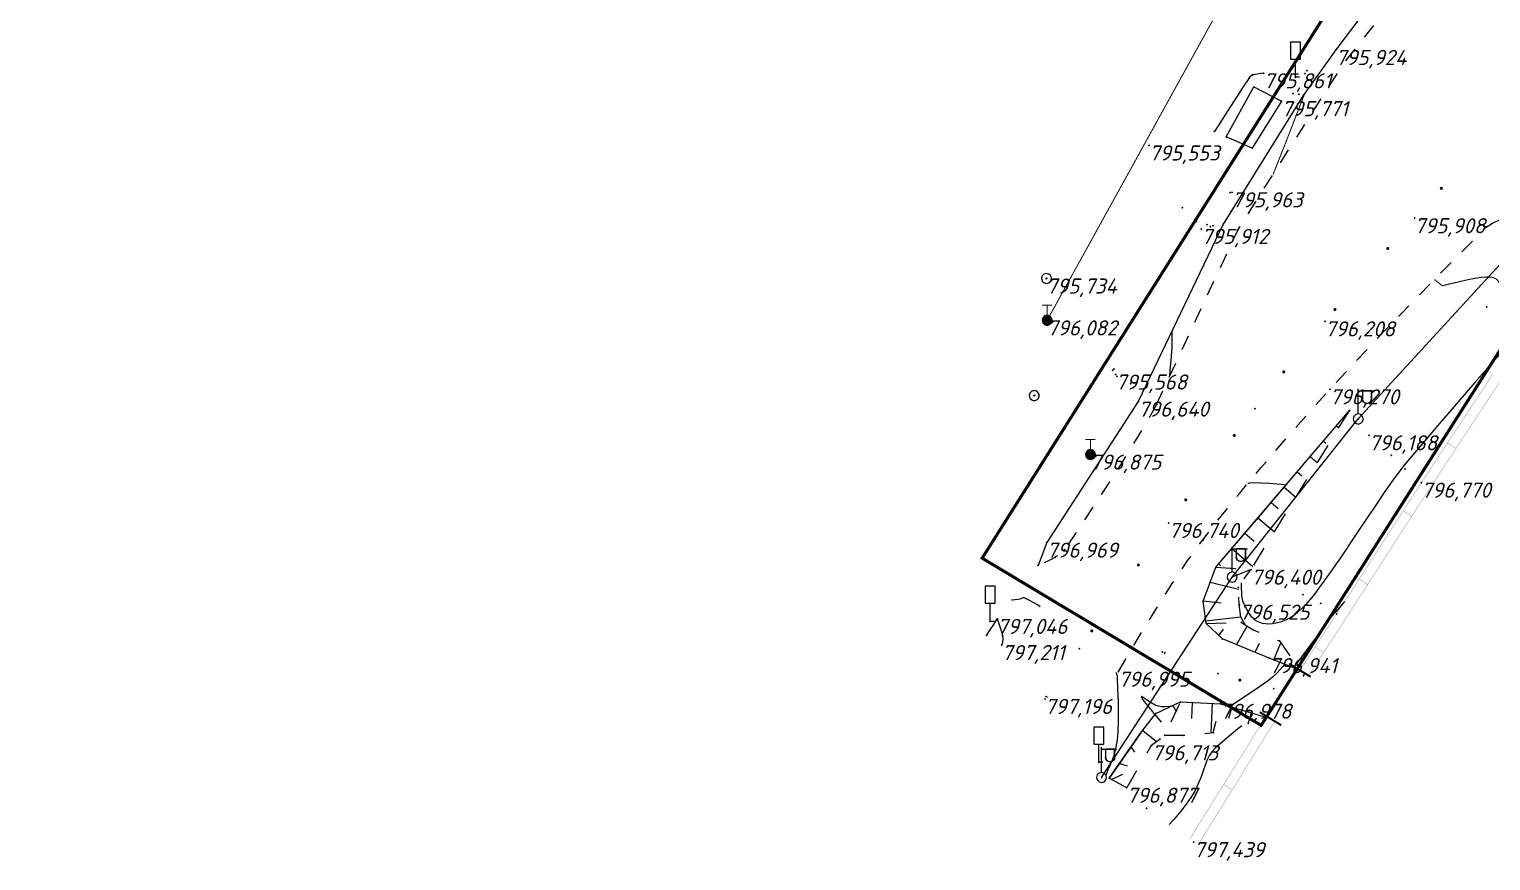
# Model space of a CAD drawing. Header units: metres. Extents: x 629572 to 645168, y 4785785 to 4790166.
# Drawn here: x 633584 to 633729, y 4787903.3 to 4787985.8 of the extents above; entities that cross this region are included whole.
import ezdxf

# ---------------------------------------------------------------- set-up
doc = ezdxf.new("R2010")
doc.units = ezdxf.units.M
for name, pattern in [('Сплошная', [0]), ('Сплошная_0_50', [0]), ('Штриховая 1.5-1.5', [3, 1.5, -1.5]), ('Штриховая 2', [4, 2, -2])]:
    doc.linetypes.add(name, pattern=pattern)
doc.layers.get('0').update_dxf_attribs({"linetype": 'CONTINUOUS'})
for name, color, linetype in [('Ворота', 7, 'CONTINUOUS'), ('Горизонтали', 7, 'CONTINUOUS'), ('Дороги с покрытием (край_ бровка)', 7, 'CONTINUOUS'), ('Дороги с покрытием (осевая линия)', 7, 'CONTINUOUS'), ('Дорожн. знаки (прочие)', 7, 'CONTINUOUS'), ('Здания и строения', 7, 'CONTINUOUS'), ('каб.TNS+', 7, 'CONTINUOUS'), ('Кабельные столбики-сторожки', 7, 'CONTINUOUS'), ('красная линия', 7, 'CONTINUOUS'), ('Нурсултан', 7, 'CONTINUOUS'), ('Ограды каменные и жб (H более 1м)', 7, 'CONTINUOUS'), ('Ограды каменные и жб (H более 1м) - по краю', 7, 'CONTINUOUS'), ('Проезжие части улиц и тротуаров (без бортового камня)', 7, 'CONTINUOUS'), ('Проезжие части улиц и тротуаров (с бортом)', 7, 'CONTINUOUS'), ('Столбы железобетонные', 7, 'CONTINUOUS'), ('тест', 7, 'CONTINUOUS'), ('Фонарь электр._ на мет.столб', 7, 'CONTINUOUS')]:
    doc.layers.add(name, color=color, linetype=linetype)
doc.layers.add('ЛЭП н.напряж.', color=10, linetype='SIL_KAB_NIZVOLT', lineweight=13)
doc.styles.add('ISOCPEUR', font='isocpeui.ttf')
doc.styles.get("Standard").update_dxf_attribs({"font": 'isocpeui.ttf'})
doc.linetypes.add('SIL_KAB_NIZVOLT', pattern='A,1,["<",Standard,S=1.6,R=0,X=-1,Y=-0.8],6,0,1,[">",Standard,S=1.6,R=0,X=-0.8,Y=-0.8],-2,8,-2', length=20)
doc.linetypes.add('TELEFON', pattern='A,8,["o",Standard,S=1,R=0,X=-4.33,Y=-0.34],-2', length=10)

# ---------------------------------------------------------------- blocks, each defined once
blk = doc.blocks.new('15 - 206.3.а знаки дорожн прочие')
at = {"color": 7, "linetype": 'Continuous', "lineweight": 0, "true_color": 0xffffff, "flags": 128}
blk.add_lwpolyline([(0.5, 3.5), (-0.5, 3.5), (-0.5, 1.8), (0, 1.8), (0.5, 1.8), (0.5, 3.5)], close=True, dxfattribs=at)
at = {"color": 7, "linetype": 'Continuous', "lineweight": 0, "flags": 128}
blk.add_lwpolyline([(0.4, 0), (0, 0), (0, 1.8)], dxfattribs=at)
at = {"color": 7, "style": 'ISOCPEUR', "flags": 1}
for tag in ['X', 'Имя объекта CREDO-III', 'Код объекта CREDO-III', 'Отметка', 'Номер', 'Примечание', 'Y']:
    blk.add_attdef(tag, (0, 0), '', height=2.5, dxfattribs=at)
blk = doc.blocks.new('34 - 110.1.1 фонарь на  метал.столб')
at = {"color": 7, "linetype": 'Continuous', "lineweight": 0, "flags": 128}
for points in [[(0, 0.5), (0, 3)], [(0, 2.8), (1.5, 2.8)], [(0.4, 2.8), (0.4, 2)], [(1.3, 2), (1.27, 1.83), (1.17, 1.68), (1.02, 1.58), (0.85, 1.55), (0.68, 1.58), (0.53, 1.68), (0.43, 1.83), (0.4, 2)], [(1.3, 2.8), (1.3, 2)]]:
    blk.add_lwpolyline(points, dxfattribs=at)
at = {"color": 7, "linetype": 'Continuous', "lineweight": 0, "true_color": 0xffffff, "flags": 128}
blk.add_lwpolyline([(1.3, 2.8), (0.4, 2.8), (0.4, 2), (0.46, 1.78), (0.62, 1.61), (0.85, 1.55), (1.07, 1.61), (1.24, 1.78), (1.3, 2), (1.3, 2.8)], close=True, dxfattribs=at)
at = {"color": 7, "linetype": 'Continuous', "lineweight": 0, "flags": 128}
blk.add_lwpolyline([(0, 0.5), (-0.25, 0.43), (-0.43, 0.25), (-0.5, 0), (-0.43, -0.25), (-0.25, -0.43), (0, -0.5), (0.25, -0.43), (0.43, -0.25), (0.5, 0), (0.43, 0.25), (0.25, 0.43), (0, 0.5)], close=True, dxfattribs=at)
at = {"color": 7, "style": 'ISOCPEUR', "flags": 1}
for tag in ['X', 'Имя объекта CREDO-III', 'Код объекта CREDO-III', 'Отметка', 'Y']:
    blk.add_attdef(tag, (0, 0), '', height=2.5, dxfattribs=at)
blk = doc.blocks.new('26 - 108.1.1 опоры  жб d-1.0')
blk.add_hatch(color=7).paths.add_polyline_path([(0, 0.05), (-0.05, 0), (0, -0.05), (0.05, 0)])
at = {"color": 7, "linetype": 'Continuous', "lineweight": 0, "const_width": 0.1, "flags": 128}
blk.add_lwpolyline([(0, 0.5), (0.19, 0.46), (0.35, 0.35), (0.46, 0.19), (0.5, 0), (0.46, -0.19), (0.35, -0.35), (0.19, -0.46), (0, -0.5), (-0.19, -0.46), (-0.35, -0.35), (-0.46, -0.19), (-0.5, 0), (-0.46, 0.19), (-0.35, 0.35), (-0.19, 0.46), (0, 0.5)], close=True, dxfattribs=at)
at = {"color": 7, "linetype": 'Continuous', "lineweight": 0, "true_color": 0xffffff, "flags": 128}
blk.add_lwpolyline([(0, 0.5), (-0.25, 0.43), (-0.43, 0.25), (-0.5, 0), (-0.43, -0.25), (-0.25, -0.43), (0, -0.5), (0.25, -0.43), (0.43, -0.25), (0.5, 0), (0.43, 0.25), (0.25, 0.43), (0, 0.5)], close=True, dxfattribs=at)
at = {"color": 7, "linetype": 'Continuous', "lineweight": 0, "flags": 128}
for points in [[(0, 0.05), (-0.05, 0), (0, -0.05), (0.05, 0), (0, 0.05)], [(0, 0.05), (0.04, 0.03), (0.04, -0.03), (0, -0.05), (-0.04, -0.03), (-0.04, 0.03), (0, 0.05)]]:
    blk.add_lwpolyline(points, close=True, dxfattribs=at)
at = {"color": 7, "style": 'ISOCPEUR', "flags": 1}
for tag in ['X', 'Высота', 'Отметка(высота) верхнего провода', 'Отметка(высота) нижнего провода', 'Имя объекта CREDO-III', 'Код объекта CREDO-III', 'Отметка', 'Номер', 'Y']:
    blk.add_attdef(tag, (0, 0), '', height=2.5, dxfattribs=at)
blk = doc.blocks.new('1010 - 119.2 эл.кабел.столбики-сторожки')
blk.add_hatch(color=7).paths.add_polyline_path([(0, 0.5), (-0.25, 0.43), (-0.43, 0.25), (-0.5, 0), (-0.43, -0.25), (-0.25, -0.43), (0, -0.5), (0.25, -0.43), (0.43, -0.25), (0.5, 0), (0.43, 0.25), (0.25, 0.43), (0, 0.5)])
at = {"color": 7, "linetype": 'Continuous', "lineweight": 0, "const_width": 0.1, "flags": 128}
for points in [[(-0.5, 1.5), (0.5, 1.5)], [(0, 0.5), (0, 1.5)]]:
    blk.add_lwpolyline(points, dxfattribs=at)
at = {"color": 7, "linetype": 'Continuous', "lineweight": 0, "flags": 128}
blk.add_lwpolyline([(0, 0.5), (-0.25, 0.43), (-0.43, 0.25), (-0.5, 0), (-0.43, -0.25), (-0.25, -0.43), (0, -0.5), (0.25, -0.43), (0.43, -0.25), (0.5, 0), (0.43, 0.25), (0.25, 0.43), (0, 0.5)], close=True, dxfattribs=at)
at = {"color": 7, "style": 'ISOCPEUR', "flags": 1}
for tag in ['X', 'Имя объекта CREDO-III', 'Код объекта CREDO-III', 'Отметка', 'Отметка', 'Примечание', 'Тип попереч. профиля', 'Y']:
    blk.add_attdef(tag, (0, 0), '', height=2.5, dxfattribs=at)
blk = doc.blocks.new('736 - 474 Ворота')
at = {"color": 7, "linetype": 'Continuous', "lineweight": 0, "const_width": 0.2, "flags": 128}
blk.add_lwpolyline([(0, 1.25), (0, -1.25)], dxfattribs=at)

msp = doc.modelspace()

# ---------------------------------------------------------------- hatches: boundary and pattern name
at = {"layer": 'Дороги с покрытием (осевая линия)'}
for points in [[(633724.014, 4787970.096), (633724.012, 4787970.091), (633723.978, 4787969.976), (633723.975, 4787969.966), (633723.976, 4787969.958), (633724.001, 4787969.923), (633724.051, 4787969.851), (633724.053, 4787969.847), (633724.055, 4787969.847), (633724.058, 4787969.847), (633724.188, 4787969.838), (633724.189, 4787969.848), (633724.189, 4787969.848), (633724.188, 4787969.838), (633724.193, 4787969.838), (633724.196, 4787969.841), (633724.284, 4787969.937), (633724.276, 4787969.944), (633724.286, 4787969.946), (633724.27, 4787970.05), (633724.266, 4787970.074), (633724.265, 4787970.077), (633724.265, 4787970.079), (633724.261, 4787970.081), (633724.148, 4787970.146), (633724.143, 4787970.137), (633724.139, 4787970.146), (633724.131, 4787970.141), (633724.082, 4787970.113), (633724.082, 4787970.113), (633724.139, 4787970.146), (633724.018, 4787970.097), (633724.022, 4787970.088), (633724.018, 4787970.097)], [(633718.688, 4787964.122), (633718.687, 4787964.117), (633718.655, 4787964.001), (633718.652, 4787963.992), (633718.662, 4787963.989), (633718.662, 4787963.989), (633718.652, 4787963.992), (633718.651, 4787963.987), (633718.654, 4787963.983), (633718.658, 4787963.987), (633718.662, 4787963.989), (633718.662, 4787963.989), (633718.654, 4787963.983), (633718.678, 4787963.949), (633718.73, 4787963.878), (633718.738, 4787963.884), (633718.731, 4787963.879), (633718.73, 4787963.878), (633718.733, 4787963.874), (633718.734, 4787963.874), (633718.737, 4787963.874), (633718.758, 4787963.876), (633718.803, 4787963.881), (633718.737, 4787963.874), (633718.867, 4787963.867), (633718.875, 4787963.871), (633718.961, 4787963.969), (633718.964, 4787963.972), (633718.964, 4787963.977), (633718.954, 4787963.975), (633718.954, 4787963.975), (633718.964, 4787963.977), (633718.945, 4787964.08), (633718.941, 4787964.105), (633718.931, 4787964.103), (633718.936, 4787964.112), (633718.886, 4787964.13), (633718.874, 4787964.134), (633718.874, 4787964.134), (633718.936, 4787964.112), (633718.821, 4787964.174), (633718.817, 4787964.165), (633718.819, 4787964.169), (633718.821, 4787964.174), (633718.817, 4787964.176), (633718.813, 4787964.175), (633718.805, 4787964.17), (633718.766, 4787964.146), (633718.813, 4787964.175), (633718.693, 4787964.124), (633718.697, 4787964.115), (633718.693, 4787964.124)], [(633713.453, 4787958.069), (633713.452, 4787958.064), (633713.422, 4787957.947), (633713.419, 4787957.938), (633713.429, 4787957.936), (633713.429, 4787957.936), (633713.419, 4787957.938), (633713.418, 4787957.933), (633713.421, 4787957.93), (633713.447, 4787957.896), (633713.499, 4787957.826), (633713.502, 4787957.822), (633713.504, 4787957.822), (633713.507, 4787957.822), (633713.528, 4787957.824), (633713.572, 4787957.83), (633713.572, 4787957.83), (633713.507, 4787957.822), (633713.637, 4787957.818), (633713.645, 4787957.821), (633713.729, 4787957.921), (633713.721, 4787957.927), (633713.731, 4787957.929), (633713.711, 4787958.032), (633713.706, 4787958.057), (633713.696, 4787958.055), (633713.706, 4787958.057), (633713.705, 4787958.06), (633713.705, 4787958.061), (633713.701, 4787958.064), (633713.585, 4787958.124), (633713.581, 4787958.115), (633713.581, 4787958.115), (633713.583, 4787958.119), (633713.585, 4787958.124), (633713.581, 4787958.126), (633713.576, 4787958.124), (633713.569, 4787958.119), (633713.521, 4787958.088), (633713.521, 4787958.088), (633713.576, 4787958.124), (633713.458, 4787958.071), (633713.462, 4787958.062), (633713.462, 4787958.062), (633713.458, 4787958.071)], [(633708.37, 4787951.885), (633708.369, 4787951.881), (633708.343, 4787951.763), (633708.34, 4787951.754), (633708.339, 4787951.749), (633708.342, 4787951.745), (633708.369, 4787951.712), (633708.423, 4787951.644), (633708.426, 4787951.64), (633708.428, 4787951.64), (633708.431, 4787951.64), (633708.452, 4787951.643), (633708.496, 4787951.65), (633708.431, 4787951.64), (633708.561, 4787951.64), (633708.569, 4787951.644), (633708.561, 4787951.65), (633708.561, 4787951.65), (633708.569, 4787951.644), (633708.65, 4787951.745), (633708.653, 4787951.749), (633708.652, 4787951.754), (633708.629, 4787951.856), (633708.623, 4787951.881), (633708.623, 4787951.884), (633708.622, 4787951.885), (633708.618, 4787951.888), (633708.617, 4787951.886), (633708.614, 4787951.878), (633708.618, 4787951.888), (633708.567, 4787951.903), (633708.555, 4787951.907), (633708.618, 4787951.888), (633708.501, 4787951.944), (633708.496, 4787951.946), (633708.492, 4787951.944), (633708.375, 4787951.887)], [(633703.452, 4787945.572), (633703.451, 4787945.567), (633703.461, 4787945.565), (633703.451, 4787945.567), (633703.426, 4787945.449), (633703.424, 4787945.44), (633703.423, 4787945.435), (633703.427, 4787945.432), (633703.431, 4787945.435), (633703.434, 4787945.438), (633703.427, 4787945.432), (633703.454, 4787945.399), (633703.51, 4787945.331), (633703.513, 4787945.328), (633703.515, 4787945.328), (633703.518, 4787945.328), (633703.517, 4787945.338), (633703.512, 4787945.333), (633703.517, 4787945.338), (633703.518, 4787945.328), (633703.539, 4787945.331), (633703.579, 4787945.339), (633703.518, 4787945.328), (633703.648, 4787945.33), (633703.656, 4787945.334), (633703.735, 4787945.438), (633703.738, 4787945.442), (633703.736, 4787945.446), (633703.727, 4787945.444), (633703.736, 4787945.446), (633703.711, 4787945.548), (633703.705, 4787945.573), (633703.695, 4787945.57), (633703.705, 4787945.573), (633703.704, 4787945.576), (633703.704, 4787945.577), (633703.699, 4787945.579), (633703.648, 4787945.594), (633703.636, 4787945.597), (633703.699, 4787945.579), (633703.581, 4787945.633), (633703.577, 4787945.635), (633703.572, 4787945.633), (633703.577, 4787945.624), (633703.578, 4787945.626), (633703.577, 4787945.624), (633703.572, 4787945.633), (633703.456, 4787945.574), (633703.461, 4787945.565), (633703.461, 4787945.565), (633703.456, 4787945.574)], [(633698.634, 4787939.183), (633698.633, 4787939.179), (633698.61, 4787939.06), (633698.608, 4787939.051), (633698.618, 4787939.049), (633698.608, 4787939.051), (633698.61, 4787939.042), (633698.638, 4787939.01), (633698.695, 4787938.943), (633698.702, 4787938.95), (633698.702, 4787938.95), (633698.696, 4787938.945), (633698.695, 4787938.943), (633698.698, 4787938.94), (633698.7, 4787938.94), (633698.703, 4787938.94), (633698.724, 4787938.944), (633698.767, 4787938.952), (633698.767, 4787938.952), (633698.703, 4787938.94), (633698.833, 4787938.944), (633698.838, 4787938.944), (633698.84, 4787938.948), (633698.918, 4787939.052), (633698.921, 4787939.056), (633698.92, 4787939.061), (633698.91, 4787939.058), (633698.91, 4787939.058), (633698.92, 4787939.061), (633698.893, 4787939.163), (633698.887, 4787939.187), (633698.877, 4787939.184), (633698.879, 4787939.188), (633698.877, 4787939.184), (633698.887, 4787939.187), (633698.886, 4787939.19), (633698.886, 4787939.191), (633698.881, 4787939.193), (633698.83, 4787939.207), (633698.818, 4787939.211), (633698.881, 4787939.193), (633698.762, 4787939.246), (633698.758, 4787939.248), (633698.753, 4787939.246), (633698.746, 4787939.24), (633698.7, 4787939.207), (633698.7, 4787939.207), (633698.753, 4787939.246), (633698.638, 4787939.185)], [(633693.931, 4787932.708), (633693.93, 4787932.703), (633693.94, 4787932.702), (633693.94, 4787932.702), (633693.93, 4787932.703), (633693.909, 4787932.585), (633693.907, 4787932.575), (633693.91, 4787932.567), (633693.938, 4787932.535), (633693.996, 4787932.469), (633693.999, 4787932.466), (633694.001, 4787932.466), (633694.004, 4787932.466), (633694.134, 4787932.473), (633694.142, 4787932.477), (633694.218, 4787932.583), (633694.209, 4787932.589), (633694.218, 4787932.583), (633694.219, 4787932.591), (633694.19, 4787932.693), (633694.183, 4787932.717), (633694.183, 4787932.72), (633694.182, 4787932.721), (633694.178, 4787932.723), (633694.058, 4787932.773), (633694.049, 4787932.773), (633693.935, 4787932.71)], [(633689.309, 4787926.177), (633689.308, 4787926.172), (633689.318, 4787926.171), (633689.318, 4787926.171), (633689.308, 4787926.172), (633689.288, 4787926.053), (633689.286, 4787926.044), (633689.286, 4787926.039), (633689.289, 4787926.035), (633689.317, 4787926.004), (633689.376, 4787925.939), (633689.38, 4787925.942), (633689.377, 4787925.94), (633689.376, 4787925.939), (633689.379, 4787925.935), (633689.381, 4787925.935), (633689.384, 4787925.935), (633689.405, 4787925.94), (633689.448, 4787925.949), (633689.448, 4787925.949), (633689.384, 4787925.935), (633689.514, 4787925.943), (633689.513, 4787925.953), (633689.514, 4787925.943), (633689.519, 4787925.944), (633689.521, 4787925.947), (633689.596, 4787926.054), (633689.588, 4787926.06), (633689.596, 4787926.054), (633689.598, 4787926.062), (633689.568, 4787926.163), (633689.561, 4787926.187), (633689.56, 4787926.19), (633689.56, 4787926.192), (633689.556, 4787926.194), (633689.504, 4787926.206), (633689.491, 4787926.209), (633689.491, 4787926.209), (633689.556, 4787926.194), (633689.435, 4787926.243), (633689.426, 4787926.243), (633689.313, 4787926.179)], [(633696.683, 4787924.06), (633696.679, 4787924.052), (633696.675, 4787924.042), (633696.675, 4787924.042), (633696.569, 4787923.789), (633696.569, 4787923.789), (633696.565, 4787923.78), (633696.625, 4787923.755), (633696.63, 4787923.753), (633696.634, 4787923.755), (633696.726, 4787923.805), (633696.748, 4787923.818), (633696.751, 4787923.819), (633696.752, 4787923.82), (633696.753, 4787923.825), (633696.754, 4787923.878), (633696.755, 4787923.89), (633696.753, 4787923.825), (633696.776, 4787923.953), (633696.766, 4787923.955), (633696.77, 4787923.954), (633696.776, 4787923.953), (633696.776, 4787923.958), (633696.773, 4787923.961), (633696.687, 4787924.059), (633696.684, 4787924.062)], [(633704.182, 4787921.345), (633704.178, 4787921.348), (633704.173, 4787921.347), (633704.175, 4787921.338), (633704.173, 4787921.347), (633704.055, 4787921.325), (633704.046, 4787921.323), (633704.041, 4787921.322), (633704.039, 4787921.318), (633704.019, 4787921.28), (633703.978, 4787921.203), (633703.987, 4787921.198), (633703.979, 4787921.202), (633703.978, 4787921.203), (633703.975, 4787921.199), (633703.976, 4787921.197), (633703.977, 4787921.194), (633703.987, 4787921.198), (633703.977, 4787921.194), (633703.989, 4787921.176), (633704.013, 4787921.139), (633703.977, 4787921.194), (633704.029, 4787921.075), (633704.031, 4787921.07), (633704.036, 4787921.069), (633704.039, 4787921.079), (633704.036, 4787921.069), (633704.162, 4787921.036), (633704.166, 4787921.034), (633704.17, 4787921.037), (633704.255, 4787921.1), (633704.275, 4787921.114), (633704.269, 4787921.123), (633704.275, 4787921.114), (633704.278, 4787921.116), (633704.279, 4787921.117), (633704.279, 4787921.122), (633704.284, 4787921.252), (633704.274, 4787921.253), (633704.278, 4787921.252), (633704.284, 4787921.252), (633704.28, 4787921.26), (633704.182, 4787921.345), (633704.175, 4787921.338)], [(633684.768, 4787919.587), (633684.775, 4787919.582), (633684.775, 4787919.582), (633684.775, 4787919.582), (633684.775, 4787919.582), (633684.775, 4787919.582), (633684.775, 4787919.582), (633684.776, 4787919.582), (633684.781, 4787919.578), (633685.004, 4787919.428), (633685.004, 4787919.428), (633685.012, 4787919.422), (633685.02, 4787919.417), (633685.057, 4787919.471), (633685.048, 4787919.476), (633685.048, 4787919.476), (633685.057, 4787919.471), (633685.058, 4787919.479), (633685.026, 4787919.579), (633685.019, 4787919.603), (633685.018, 4787919.606), (633685.017, 4787919.608), (633685.013, 4787919.61), (633684.891, 4787919.657), (633684.887, 4787919.658), (633684.883, 4787919.656), (633684.77, 4787919.59), (633684.766, 4787919.588)]]:
    msp.add_hatch(color=7, dxfattribs=at).paths.add_polyline_path(points)
at = {"layer": 'Ограды каменные и жб (H более 1м)'}
for points in [[(633702.597, 4787910.855), (633702.987, 4787911.483), (633704.17, 4787913.386), (633704.256, 4787913.525), (633705.525, 4787915.566), (633705.677, 4787915.811), (633706.794, 4787917.608), (633706.709, 4787917.66), (633705.592, 4787915.864), (633705.44, 4787915.619), (633704.171, 4787913.577), (633704.085, 4787913.438), (633702.902, 4787911.536), (633702.486, 4787910.866), (633702.528, 4787910.839), (633702.486, 4787910.866), (633702.459, 4787910.823), (633702.502, 4787910.797), (633703.351, 4787910.269), (633703.394, 4787910.243), (633703.42, 4787910.285), (633703.837, 4787910.955), (633705.019, 4787912.858), (633705.105, 4787912.997), (633706.374, 4787915.038), (633706.527, 4787915.283), (633707.643, 4787917.08), (633707.558, 4787917.132), (633706.442, 4787915.336), (633706.289, 4787915.091), (633705.02, 4787913.049), (633704.934, 4787912.91), (633703.752, 4787911.008), (633703.362, 4787910.38)], [(633699.835, 4787906.601), (633699.096, 4787905.411), (633699.135, 4787905.387), (633699.181, 4787905.359), (633699.92, 4787906.548), (633700.45, 4787907.4), (633701.428, 4787908.974), (633701.719, 4787909.442), (633702.544, 4787910.77), (633702.459, 4787910.823), (633701.634, 4787909.494), (633701.343, 4787909.027), (633700.365, 4787907.453)], [(633700.685, 4787906.073), (633699.945, 4787904.883), (633699.984, 4787904.859), (633700.03, 4787904.831), (633700.77, 4787906.021), (633701.299, 4787906.872), (633702.277, 4787908.446), (633702.568, 4787908.914), (633703.394, 4787910.243), (633703.309, 4787910.295), (633702.483, 4787908.966), (633702.192, 4787908.499), (633701.214, 4787906.925)]]:
    msp.add_hatch(color=7, dxfattribs=at).paths.add_polyline_path(points)
at = {"layer": 'Ограды каменные и жб (H более 1м) - по краю'}
for points in [[(633727.947, 4787949.679), (633726.378, 4787947.293), (633724.713, 4787944.762), (633724.755, 4787944.734), (633724.728, 4787944.693), (633725.563, 4787944.143), (633725.605, 4787944.116), (633725.633, 4787944.157), (633727.297, 4787946.688), (633728.866, 4787949.075), (633730.028, 4787950.842), (633729.944, 4787950.897), (633728.782, 4787949.129), (633727.213, 4787946.743), (633725.576, 4787944.254), (633724.824, 4787944.749), (633726.461, 4787947.238), (633728.03, 4787949.624), (633729.192, 4787951.391), (633729.109, 4787951.446)], [(633722.041, 4787940.511), (633722.205, 4787940.765), (633722.202, 4787940.767), (633722.205, 4787940.765), (633722.205, 4787940.765), (633723.608, 4787942.898), (633724.77, 4787944.665), (633724.686, 4787944.72), (633723.524, 4787942.953), (633722.121, 4787940.819), (633722.121, 4787940.819), (633722.121, 4787940.819), (633721.957, 4787940.565), (633720.313, 4787938.021), (633720.286, 4787937.979), (633720.328, 4787937.951), (633720.355, 4787937.993), (633720.328, 4787937.951), (633721.168, 4787937.409), (633721.195, 4787937.451), (633721.237, 4787937.424), (633722.881, 4787939.968), (633723.043, 4787940.219), (633724.443, 4787942.348), (633725.605, 4787944.116), (633725.522, 4787944.171), (633724.359, 4787942.403), (633722.959, 4787940.273), (633722.797, 4787940.022), (633721.18, 4787937.52), (633720.424, 4787938.008)], [(633724.728, 4787944.693), (633724.755, 4787944.734), (633724.713, 4787944.762), (633724.686, 4787944.72)], [(633719.138, 4787936.202), (633717.588, 4787933.803), (633715.945, 4787931.259), (633715.917, 4787931.217), (633715.959, 4787931.19), (633715.987, 4787931.232), (633715.959, 4787931.19), (633716.799, 4787930.647), (633716.827, 4787930.689), (633716.869, 4787930.662), (633718.512, 4787933.206), (633720.062, 4787935.605), (633721.21, 4787937.382), (633721.126, 4787937.436), (633719.978, 4787935.659), (633718.428, 4787933.26), (633716.812, 4787930.758), (633716.056, 4787931.247), (633717.672, 4787933.749), (633719.222, 4787936.148), (633720.37, 4787937.924), (633720.286, 4787937.979)], [(633721.168, 4787937.409), (633721.21, 4787937.382), (633721.237, 4787937.424), (633721.195, 4787937.451)], [(633713.217, 4787927.044), (633711.562, 4787924.507), (633711.534, 4787924.465), (633711.576, 4787924.438), (633712.414, 4787923.891), (633712.456, 4787923.864), (633712.483, 4787923.906), (633714.138, 4787926.443), (633714.611, 4787927.168), (633714.613, 4787927.17), (633714.614, 4787927.172), (633715.694, 4787928.843), (633716.841, 4787930.62), (633716.757, 4787930.674), (633715.61, 4787928.898), (633714.53, 4787927.226), (633714.529, 4787927.225), (633714.528, 4787927.223), (633714.054, 4787926.497), (633712.427, 4787924.002), (633711.673, 4787924.494), (633713.301, 4787926.989), (633713.774, 4787927.715), (633713.774, 4787927.715), (633713.774, 4787927.715), (633714.854, 4787929.386), (633716.001, 4787931.163), (633715.917, 4787931.217), (633714.77, 4787929.44), (633713.69, 4787927.769)], [(633716.799, 4787930.647), (633716.841, 4787930.62), (633716.869, 4787930.662), (633716.827, 4787930.689)], [(633710.379, 4787922.694), (633710.053, 4787922.194), (633710.071, 4787922.183), (633710.137, 4787922.14), (633710.463, 4787922.639), (633711.618, 4787924.41), (633711.534, 4787924.465)], [(633711.216, 4787922.147), (633710.891, 4787921.648), (633710.908, 4787921.637), (633710.974, 4787921.593), (633711.3, 4787922.093), (633712.456, 4787923.864), (633712.372, 4787923.919)]]:
    msp.add_hatch(color=7, dxfattribs=at).paths.add_polyline_path(points)

# ---------------------------------------------------------------- linework, layer by layer
at = {"layer": 'Горизонтали', "color": 34, "linetype": 'Сплошная', "lineweight": 0, "const_width": 0.1, "elevation": 796, "flags": 128}
for points in [[(633707.439, 4787971.38), (633707.482, 4787971.489), (633707.881, 4787972.494), (633707.931, 4787972.62), (633709.063, 4787975.49), (633710.073, 4787978.117), (633710.243, 4787978.561), (633710.536, 4787979.303), (633710.617, 4787979.466), (633710.625, 4787979.48), (633710.63, 4787979.49), (633710.635, 4787979.5), (633710.635, 4787979.501)], [(633735.195, 4787965.305), (633735.199, 4787965.12), (633735.199, 4787964.858), (633735.178, 4787964.637), (633735.136, 4787964.44), (633735.072, 4787964.271), (633734.986, 4787964.124), (633734.868, 4787963.976), (633734.479, 4787963.613), (633734.341, 4787963.493), (633733.985, 4787963.167), (633733.315, 4787962.566), (633732.471, 4787961.886), (633731.766, 4787961.326), (633731.549, 4787961.15), (633730.696, 4787960.485), (633730.43, 4787960.319), (633730.238, 4787960.241), (633730.131, 4787960.237), (633730.046, 4787960.28), (633729.977, 4787960.37), (633729.901, 4787960.535), (633729.817, 4787960.721), (633729.734, 4787960.85), (633729.628, 4787960.957), (633729.498, 4787961.043), (633729.341, 4787961.11), (633729.155, 4787961.157), (633728.94, 4787961.185), (633728.695, 4787961.195), (633728.11, 4787961.158), (633727.538, 4787961.073), (633726.829, 4787960.937), (633724.97, 4787960.501), (633724.457, 4787960.373), (633724.3, 4787960.334), (633724.268, 4787960.326), (633724.242, 4787960.319), (633724.241, 4787960.319)], [(633724.241, 4787960.319), (633724.109, 4787960.422), (633723.582, 4787960.837), (633723.451, 4787960.94)]]:
    msp.add_lwpolyline(points, dxfattribs=at)
at = {"layer": 'Горизонтали', "color": 34, "linetype": 'Сплошная', "lineweight": 0, "true_color": 0xa55200, "flags": 128}
for points, elevation in [([(633743.542, 4787955.56), (633743.381, 4787955.616), (633742.978, 4787955.782), (633742.831, 4787955.866), (633742.717, 4787955.954), (633742.6, 4787956.089), (633742.491, 4787956.283), (633742.392, 4787956.45), (633742.334, 4787956.498), (633742.264, 4787956.527), (633742.071, 4787956.535), (633742.07, 4787956.534), (633741.829, 4787956.527), (633741.821, 4787956.527), (633741.219, 4787956.513), (633739.896, 4787956.445), (633739.586, 4787956.428), (633737.467, 4787956.318), (633735.863, 4787956.269), (633734.577, 4787956.272), (633733.628, 4787956.33), (633733.043, 4787956.426), (633732.799, 4787956.492), (633732.586, 4787956.57), (633732.408, 4787956.659), (633732.257, 4787956.761), (633732.132, 4787956.875), (633732.014, 4787957.022), (633731.885, 4787957.161), (633731.803, 4787957.192), (633731.702, 4787957.194), (633731.59, 4787957.166), (633731.474, 4787957.112), (633731.364, 4787957.035), (633731.272, 4787956.943), (633731.205, 4787956.843), (633731.167, 4787956.742), (633731.16, 4787956.612), (633731.198, 4787956.466), (633731.277, 4787956.304), (633731.418, 4787956.089), (633731.543, 4787955.897), (633731.588, 4787955.78), (633731.576, 4787955.657), (633731.503, 4787955.492), (633731.362, 4787955.269), (633730.795, 4787954.542), (633729.72, 4787953.278), (633727.47, 4787950.707), (633723.941, 4787946.67), (633721.684, 4787944.023), (633720.452, 4787942.51), (633719.431, 4787941.177), (633718.526, 4787939.904), (633717.364, 4787938.167), (633717.116, 4787937.791), (633715.563, 4787935.463), (633714.183, 4787933.433), (633713.007, 4787931.745), (633712.045, 4787930.416), (633711.531, 4787929.738), (633711.076, 4787929.17), (633710.667, 4787928.694), (633710.289, 4787928.295), (633709.935, 4787927.963), (633709.59, 4787927.684), (633709.242, 4787927.449), (633708.873, 4787927.246), (633708.504, 4787927.081), (633708.126, 4787926.947), (633707.748, 4787926.847), (633707.377, 4787926.783), (633707.023, 4787926.756), (633706.689, 4787926.767), (633706.382, 4787926.816), (633706.104, 4787926.901), (633705.899, 4787926.997), (633705.702, 4787927.121), (633705.514, 4787927.274), (633705.334, 4787927.454), (633705.163, 4787927.66), (633705, 4787927.895), (633704.682, 4787928.469), (633704.533, 4787928.791), (633704.439, 4787929.042), (633704.381, 4787929.268), (633704.346, 4787929.526), (633704.322, 4787929.906), (633704.311, 4787930.293), (633704.307, 4787930.603), (633704.305, 4787930.774), (633704.304, 4787930.828), (633704.304, 4787930.836), (633704.304, 4787930.845)], 796.5), ([(633697.181, 4787951.374), (633697.229, 4787951.915), (633697.346, 4787953.301), (633697.409, 4787954.276), (633697.428, 4787954.996), (633697.407, 4787955.61), (633697.402, 4787955.697), (633697.398, 4787955.749), (633697.395, 4787955.795), (633697.395, 4787955.801), (633697.395, 4787955.808)], 796.5), ([(633708.718, 4787940.549), (633708.249, 4787940.592), (633707.047, 4787940.694), (633706.209, 4787940.746), (633705.598, 4787940.754), (633705.089, 4787940.722), (633705.003, 4787940.714), (633704.975, 4787940.711), (633704.941, 4787940.707), (633704.933, 4787940.706), (633704.927, 4787940.706)], 796.5), ([(633684.323, 4787928.48), (633684.038, 4787928.653), (633683.325, 4787929.072), (633682.867, 4787929.296), (633682.722, 4787929.342), (633682.605, 4787929.355), (633682.515, 4787929.338), (633682.434, 4787929.285), (633682.41, 4787929.267), (633682.302, 4787929.218), (633682.106, 4787929.189), (633682.097, 4787929.188), (633681.58, 4787929.13), (633681.461, 4787929.117)], 797), ([(633714.533, 4787928.982), (633714.37, 4787928.795), (633713.662, 4787927.985), (633713.617, 4787927.935), (633713.245, 4787927.498), (633712.679, 4787926.763), (633711.901, 4787925.723), (633711.019, 4787924.534), (633710.28, 4787923.534), (633709.981, 4787923.13), (633709.868, 4787922.977), (633709.742, 4787922.807), (633709.716, 4787922.772), (633709.694, 4787922.742)], 797), ([(633704.225, 4787927.429), (633704.29, 4787927.31), (633704.552, 4787926.831), (633704.617, 4787926.712)], 796.5), ([(633691.988, 4787921.587), (633691.969, 4787921.649), (633691.89, 4787921.895), (633691.87, 4787921.957)], 797), ([(633708.6, 4787922.763), (633708.391, 4787922.529), (633707.83, 4787921.923), (633707.371, 4787921.477), (633706.966, 4787921.143), (633706.467, 4787920.79), (633706.365, 4787920.72), (633706.099, 4787920.533), (633705.466, 4787920.092), (633703.615, 4787918.86), (633703.169, 4787918.566)], 797), ([(633690.896, 4787911.483), (633690.884, 4787911.566), (633690.879, 4787911.702), (633690.909, 4787911.867), (633690.974, 4787912.074), (633691.076, 4787912.321), (633691.171, 4787912.525), (633691.47, 4787913.202), (633691.689, 4787913.842), (633691.858, 4787914.532), (633691.976, 4787915.272), (633692.048, 4787916.083), (633692.088, 4787917.053), (633692.095, 4787917.929), (633692.082, 4787918.909), (633692.034, 4787920.409), (633692.03, 4787920.511), (633692.002, 4787921.238), (633691.991, 4787921.514), (633691.99, 4787921.543), (633691.988, 4787921.587)], 797), ([(633697.352, 4787918.615), (633697.101, 4787918.572), (633696.734, 4787918.527), (633696.396, 4787918.537), (633696.059, 4787918.602), (633695.729, 4787918.723), (633695.316, 4787918.948), (633694.765, 4787919.318), (633694.445, 4787919.532), (633694.375, 4787919.564), (633694.347, 4787919.556), (633694.384, 4787919.456), (633694.519, 4787919.249), (633694.932, 4787918.703), (633695.35, 4787918.18), (633695.442, 4787918.066), (633695.591, 4787917.881), (633695.68, 4787917.77), (633695.693, 4787917.754)], 797), ([(633704.318, 4787916.672), (633703.928, 4787916.352), (633702.172, 4787914.882), (633701.692, 4787914.442), (633701.363, 4787914.074), (633701.094, 4787913.678), (633700.865, 4787913.221), (633700.52, 4787912.279), (633700.28, 4787911.596), (633700.079, 4787911.076), (633699.87, 4787910.601), (633699.651, 4787910.168), (633699.281, 4787909.551), (633698.821, 4787908.89), (633698.277, 4787908.192), (633697.606, 4787907.404), (633697.128, 4787906.858)], 797)]:
    msp.add_lwpolyline(points, dxfattribs=dict(at, elevation=elevation))
at = {"layer": 'Дороги с покрытием (край_ бровка)', "color": 251, "linetype": 'Сплошная', "lineweight": 0, "true_color": 0x636466, "flags": 128}
for points in [[(633738.721, 4788019.882), (633730.43, 4788006.832), (633726.72, 4788001.051), (633713.649, 4787983.723), (633710.422, 4787979.202), (633702.48, 4787966.437), (633694.057, 4787948.832), (633684.966, 4787934.84), (633684.115, 4787932.578)], [(633728.578, 4787966.144), (633728.578, 4787966.144), (633729.214, 4787966.516), (633729.838, 4787966.827), (633730.152, 4787966.945), (633730.438, 4787967.018), (633730.726, 4787967.052), (633731.049, 4787967.051), (633731.347, 4787967.023), (633731.68, 4787966.971), (633732.278, 4787966.842), (633732.842, 4787966.685), (633733.393, 4787966.475), (633733.912, 4787966.206), (633734.675, 4787965.686), (633735.753, 4787964.897), (633736.821, 4787964.095), (633737.849, 4787963.307), (633738.959, 4787962.437), (633740.061, 4787961.555), (633741.189, 4787960.63), (633742.408, 4787959.612), (633743.673, 4787958.547), (633743.673, 4787958.547)], [(633710.095, 4787922.167), (633707.054, 4787923.38), (633702.401, 4787925.281), (633700.793, 4787926.823), (633700.48, 4787929.019), (633701.755, 4787932.39), (633715.021, 4787947.934)], [(633679.005, 4787925.631), (633679.283, 4787926.069), (633679.353, 4787926.179), (633679.7, 4787926.726), (633680.048, 4787927.274)], [(633680.048, 4787927.274), (633680.048, 4787927.274), (633680.283, 4787926.599), (633680.475, 4787926.011), (633680.584, 4787925.597), (633680.603, 4787925.295), (633680.569, 4787924.986), (633680.51, 4787924.675)], [(633694.287, 4787915.921), (633695.798, 4787917.892), (633698.245, 4787919.031), (633702.202, 4787918.854), (633707.176, 4787917.37)], [(633694.287, 4787915.921), (633693.248, 4787914.432), (633692.555, 4787913.439), (633692.209, 4787912.942), (633691.17, 4787911.453)]]:
    msp.add_lwpolyline(points, dxfattribs=at)
at = {"layer": 'Здания и строения', "color": 8, "linetype": 'Сплошная', "lineweight": 0, "flags": 128}
msp.add_lwpolyline([(633705.359, 4787973.978), (633702.781, 4787975.095), (633705.538, 4787980.05), (633708.264, 4787978.64), (633705.359, 4787973.978)], close=True, dxfattribs=at)
at = {"layer": 'каб.TNS+', "color": 6, "linetype": 'TELEFON', "lineweight": 13, "const_width": 0.1, "flags": 128}
msp.add_lwpolyline([(633685.008, 4787956.891), (633761.973, 4788096.26), (633755.989, 4788276.514), (633719.882, 4788311.16), (633705.81, 4788334.102), (633655.927, 4788348.623), (633615.63, 4788354.135), (633511.244, 4788372.095), (633419.041, 4788390.683), (633418.872, 4788392.76), (633425.383, 4788434.192), (633384.162, 4788439.233), (633384.001, 4788450.562), (633319.769, 4788459.838)], dxfattribs=at)
at = {"layer": 'красная линия', "color": 1, "linetype": 'Сплошная_0_50', "lineweight": 0, "true_color": 0xff0000, "const_width": 0.3, "elevation": 794.579, "flags": 128}
msp.add_lwpolyline([(635320.137, 4788059.506), (634985.355, 4788102.587), (634940.044, 4788116.908), (634898.849, 4788132.114), (634827.353, 4788142.613), (634829.041, 4788150.889), (634803.75, 4788153.197), (634741.75, 4788165.398), (634643.038, 4788172.889), (634637.145, 4788183.115), (634482.541, 4788213.707), (634442.553, 4788220.511), (634430.34, 4788211.192), (634409.151, 4788208.211), (634377.252, 4788213.601), (634364.752, 4788234.811), (634327.948, 4788241.586), (634037.251, 4788125.906), (633755.75, 4787960.189), (633740.048, 4787969.79), (633706.25, 4787916.702), (633678.555, 4787933.292), (633731.66, 4788017.386), (633754.949, 4788053.689), (633734.646, 4788065.299), (633749.642, 4788090.416), (633730.852, 4788097.487), (633705.25, 4788109.889), (633734.851, 4788214.392), (633702.738, 4788216.909), (633716.652, 4788255.713), (633682.838, 4788267.798), (633706.754, 4788323.81), (633460.25, 4788373.303), (633402.451, 4788382.295), (633380.345, 4788382.293), (633352.451, 4788386.192), (633331.041, 4788408.309), (633256.053, 4788419.898), (633167.836, 4788431.414), (633120.156, 4788439.093), (633026.641, 4788457.114), (632680.743, 4788510.71), (632641.247, 4788516.793)], dxfattribs=at)
at = {"layer": 'ЛЭП н.напряж.', "lineweight": 13}
msp.add_lwpolyline([(633690.408, 4787911.536), (633703.379, 4787931.424), (633715.894, 4787947.103), (633731.111, 4787963.693), (633755.856, 4787989.925), (633781.195, 4788012.8), (633804.674, 4788034.266)], dxfattribs=at)
at = {"layer": 'Нурсултан', "color": 251, "linetype": 'Сплошная', "lineweight": 0, "flags": 128}
for points in [[(633710.095, 4787922.167), (633707.054, 4787923.38), (633702.401, 4787925.281), (633700.793, 4787926.823), (633700.48, 4787929.019), (633701.755, 4787932.39), (633706.177, 4787937.571), (633710.599, 4787942.753), (633715.021, 4787947.934)], [(633705.24, 4787932.156), (633703.379, 4787931.424)], [(633692.906, 4787910.517), (633691.17, 4787911.453), (633694.287, 4787915.921), (633695.798, 4787917.892), (633698.245, 4787919.031), (633702.202, 4787918.854), (633707.176, 4787917.37)]]:
    msp.add_lwpolyline(points, dxfattribs=at)
at = {"layer": 'Нурсултан', "color": 251, "linetype": 'Штриховая 2', "lineweight": 0, "flags": 128}
for points in [[(633701.755, 4787932.39), (633705.24, 4787932.156), (633715.021, 4787947.934)], [(633700.793, 4787926.823), (633704.282, 4787926.922), (633704.083, 4787928.685), (633703.982, 4787930.394), (633705.24, 4787932.156)], [(633704.282, 4787926.922), (633705.447, 4787926.192), (633708.067, 4787925.079), (633710.095, 4787922.167)], [(633692.906, 4787910.517), (633695.375, 4787914.732), (633696.681, 4787915.727), (633698.245, 4787919.031)], [(633696.681, 4787915.727), (633698.508, 4787915.726), (633701.49, 4787915.982), (633702.202, 4787918.854)]]:
    msp.add_lwpolyline(points, dxfattribs=at)
at = {"layer": 'Нурсултан', "color": 251, "linetype": 'Continuous', "lineweight": 0, "flags": 128}
for points in [[(633713.723, 4787946.413), (633713.955, 4787946.214)], [(633712.424, 4787944.891), (633712.657, 4787944.693)], [(633711.126, 4787943.37), (633711.823, 4787942.775)], [(633709.828, 4787941.849), (633710.292, 4787941.452)], [(633708.529, 4787940.328), (633709.691, 4787939.336)], [(633707.231, 4787938.806), (633707.928, 4787938.211)], [(633705.933, 4787937.285), (633707.559, 4787935.897)], [(633704.634, 4787935.764), (633705.564, 4787934.971)], [(633703.336, 4787934.242), (633705.427, 4787932.458)], [(633702.038, 4787932.721), (633702.26, 4787932.531)], [(633701.201, 4787930.927), (633703.993, 4787930.212)], [(633700.494, 4787929.056), (633702.29, 4787928.853)], [(633700.757, 4787927.078), (633704.221, 4787927.467)], [(633702.051, 4787925.617), (633702.5, 4787926.251)], [(633703.803, 4787924.708), (633704.861, 4787926.559)], [(633705.654, 4787923.952), (633706.079, 4787924.848)], [(633707.507, 4787923.199), (633708.192, 4787924.899)], [(633709.365, 4787922.458), (633709.461, 4787922.699)], [(633699.395, 4787918.98), (633699.324, 4787917.385)], [(633701.393, 4787918.89), (633701.263, 4787915.962)], [(633695.707, 4787917.774), (633696.325, 4787917.027)], [(633697.476, 4787918.673), (633697.802, 4787918.094)], [(633703.343, 4787918.514), (633703.008, 4787917.392)], [(633705.259, 4787917.942), (633704.925, 4787916.82)], [(633694.49, 4787916.186), (633695.863, 4787915.104)], [(633693.334, 4787914.555), (633693.683, 4787914.035)], [(633691.362, 4787911.35), (633692.506, 4787911.853)], [(633692.19, 4787912.915), (633692.961, 4787912.696)]]:
    msp.add_lwpolyline(points, dxfattribs=at)
at = {"layer": 'Нурсултан', "color": 7}
for p in [(633713.649, 4787983.723, 9.247), (633714.727, 4787982.748, 9.073), (633706.493, 4787981.407, 9.184), (633710.607, 4787981.38, 9.163), (633710.786, 4787981.656, 8.59), (633705.033, 4787980.899, 9.064), (633705.394, 4787981.237, 9.111), (633705.538, 4787980.05, 9.135), (633709.648, 4787981.004, 9.344), (633708.264, 4787978.64, 9.094), (633709.414, 4787979.377, 9.141), (633710.016, 4787979.322, 9.409), (633710.422, 4787979.202, 9.328), (633711.697, 4787978.096, 9.174), (633701.617, 4787975.636, 9.202), (633695.131, 4787974.246, 8.876), (633702.781, 4787975.095, 9.179), (633705.359, 4787973.978, 9.201), (633703.151, 4787969.567, 8.691), (633703.362, 4787969.6, 9.286), (633698.426, 4787968.056, 9.036), (633721.473, 4787967.028, 9.231), (633699.819, 4787966.701, 9.595), (633700.322, 4787965.965, 9.235), (633700.872, 4787966.395, 8.756), (633701.193, 4787966.171, 8.744), (633701.454, 4787966.292, 9.144), (633702.48, 4787966.437, 9.611), (633703.925, 4787965.836, 9.447), (633728.578, 4787966.144, 9.191), (633684.94, 4787961.043, 9.057), (633728.637, 4787958.208, 9.412), (633685.008, 4787956.891, 9.405), (633712.587, 4787956.796, 9.531), (633691.511, 4787951.933, 9.4), (633691.655, 4787952.05, 8.974), (633691.814, 4787951.518, 8.891), (633691.954, 4787951.35, 9.51), (633683.731, 4787949.419, 9.536), (633693.289, 4787950.592, 10.002), (633713.071, 4787950.049, 9.593), (633694.057, 4787948.832, 9.963), (633695.863, 4787948.548, 9.896), (633705.627, 4787948.136, 9.746), (633715.021, 4787947.934, 9.606), (633715.894, 4787947.103, 9.622), (633716.945, 4787945.489, 9.511), (633689.307, 4787943.574, 10.198), (633719.176, 4787943.499, 9.434), (633720.542, 4787942.15, 9.963), (633722.163, 4787940.792, 10.093), (633697.066, 4787936.788, 10.063), (633684.966, 4787934.84, 10.292), (633700.449, 4787935.107, 9.956), (633686.735, 4787934.125, 10.193), (633684.115, 4787932.578, 10.236), (633685.782, 4787933.374, 10.221), (633701.755, 4787932.39, 10.063), (633705.24, 4787932.156, 9.723), (633703.379, 4787931.424, 10.008), (633703.982, 4787930.394, 9.857), (633710.399, 4787929.671, 9.443), (633700.48, 4787929.019, 10.122), (633704.083, 4787928.685, 9.848), (633712.142, 4787928.806, 10.128), (633713.732, 4787927.742, 10.346), (633679.348, 4787927.014, 10.478), (633680.048, 4787927.274, 10.369), (633700.793, 4787926.823, 10.188), (633704.282, 4787926.922, 9.813), (633705.447, 4787926.192, 9.848), (633679.005, 4787925.631, 10.514), (633680.51, 4787924.675, 10.534), (633680.584, 4787925.597, 10.417), (633702.401, 4787925.281, 10.166), (633708.067, 4787925.079, 10.087), (633688.2, 4787924.321, 10.385), (633696.437, 4787923.991, 10.232), (633707.054, 4787923.38, 10.264), (633692.086, 4787922.037, 10.318), (633701.967, 4787921.834, 10.222), (633710.095, 4787922.167, 10.38), (633707.487, 4787920.36, 10.352), (633684.788, 4787919.332, 10.519), (633698.245, 4787919.031, 10.319), (633695.798, 4787917.892, 10.33), (633702.202, 4787918.854, 10.301), (633701.49, 4787915.982, 10.231), (633707.176, 4787917.37, 10.416), (633694.287, 4787915.921, 10.223), (633695.375, 4787914.732, 10.036), (633696.681, 4787915.727, 9.994), (633698.508, 4787915.726, 10.085), (633690.135, 4787913.04, 10.428), (633690.408, 4787911.536, 10.416), (633691.17, 4787911.453, 10.271), (633692.906, 4787910.517, 10.2), (633694.886, 4787908.457, 9.919), (633699.563, 4787905.121, 10.762)]:
    msp.add_point(p, dxfattribs=at)
at = {"layer": 'Проезжие части улиц и тротуаров (без бортового камня)', "linetype": 'Штриховая 1.5-1.5', "lineweight": 0, "flags": 128}
for points in [[(633695.863, 4787948.548), (633703.925, 4787965.836), (633711.697, 4787978.096), (633714.727, 4787982.748), (633728.537, 4788000.038)], [(633692.086, 4787922.037), (633694.737, 4787926.494), (633696.171, 4787928.82), (633697.491, 4787930.876), (633698.987, 4787933.085), (633699.72, 4787934.117), (633700.449, 4787935.107), (633702.11, 4787937.256), (633704.124, 4787939.744), (633706.229, 4787942.257), (633708.541, 4787944.947), (633710.794, 4787947.511), (633713.071, 4787950.049), (633715.274, 4787952.442), (633717.799, 4787955.116), (633720.234, 4787957.645), (633723.057, 4787960.541), (633728.578, 4787966.144)], [(633695.863, 4787948.548), (633695.192, 4787947.349), (633694.38, 4787945.966), (633693.429, 4787944.402), (633692.343, 4787942.665), (633690.578, 4787939.914), (633688.599, 4787936.904), (633686.869, 4787934.324), (633686.735, 4787934.125), (633686.616, 4787933.973), (633686.466, 4787933.827), (633686.133, 4787933.585), (633685.851, 4787933.415), (633685.782, 4787933.374), (633685.343, 4787933.143), (633684.764, 4787932.87), (633684.115, 4787932.578)]]:
    msp.add_lwpolyline(points, dxfattribs=at)
at = {"layer": 'Проезжие части улиц и тротуаров (с бортом)', "color": 7, "linetype": 'Сплошная', "lineweight": 0, "flags": 128}
msp.add_lwpolyline([(633706.493, 4787981.407), (633706.03, 4787981.348), (633705.64, 4787981.291), (633705.394, 4787981.237), (633705.254, 4787981.157), (633705.134, 4787981.036), (633705.033, 4787980.899), (633704.476, 4787980.044), (633703.221, 4787978.109), (633701.617, 4787975.636)], dxfattribs=at)
at = {"layer": 'тест', "color": 7}
for p in [(633713.649, 4787983.723, 795.924), (633714.727, 4787982.748, 795.75), (633706.493, 4787981.407, 795.861), (633710.607, 4787981.38, 795.84), (633710.786, 4787981.656, 795.267), (633705.033, 4787980.899, 795.741), (633705.394, 4787981.237, 795.788), (633705.538, 4787980.05, 795.812), (633709.648, 4787981.004, 796.021), (633708.264, 4787978.64, 795.771), (633709.414, 4787979.377, 795.818), (633710.016, 4787979.322, 796.086), (633710.422, 4787979.202, 796.005), (633711.697, 4787978.096, 795.851), (633701.617, 4787975.636, 795.879), (633695.131, 4787974.246, 795.553), (633702.781, 4787975.095, 795.856), (633705.359, 4787973.978, 795.878), (633703.151, 4787969.567, 795.368), (633703.362, 4787969.6, 795.963), (633698.426, 4787968.056, 795.713), (633699.819, 4787966.701, 796.272), (633700.322, 4787965.965, 795.912), (633700.872, 4787966.395, 795.433), (633701.193, 4787966.171, 795.421), (633701.454, 4787966.292, 795.821), (633702.48, 4787966.437, 796.288), (633703.925, 4787965.836, 796.124), (633684.94, 4787961.043, 795.734), (633685.008, 4787956.891, 796.082), (633691.511, 4787951.933, 796.077), (633691.655, 4787952.05, 795.651), (633691.814, 4787951.518, 795.568), (633691.954, 4787951.35, 796.187), (633683.731, 4787949.419, 796.213), (633693.289, 4787950.592, 796.679), (633694.057, 4787948.832, 796.64), (633695.863, 4787948.548, 796.573), (633689.307, 4787943.574, 796.875), (633684.966, 4787934.84, 796.969), (633686.735, 4787934.125, 796.87), (633684.115, 4787932.578, 796.913), (633685.782, 4787933.374, 796.898), (633679.348, 4787927.014, 797.155), (633680.048, 4787927.274, 797.046), (633679.005, 4787925.631, 797.191), (633680.51, 4787924.675, 797.211), (633680.584, 4787925.597, 797.094)]:
    msp.add_point(p, dxfattribs=at)

# ---------------------------------------------------------------- block references
at = {"layer": 'Ворота', "color": 7, "linetype": 'Continuous', "rotation": 58.67926499999999}
for p in [(633710.095, 4787922.167), (633707.176, 4787917.37)]:
    msp.add_blockref('736 - 474 Ворота', p, dxfattribs=at)
at = {"layer": 'Дорожн. знаки (прочие)', "color": 7, "linetype": 'Continuous'}
for p in [(633709.648, 4787981.004), (633679.348, 4787927.014), (633690.135, 4787913.04)]:
    msp.add_blockref('15 - 206.3.а знаки дорожн прочие', p, dxfattribs=at)
at = {"layer": 'Кабельные столбики-сторожки', "color": 7, "linetype": 'Continuous'}
for p in [(633685.008, 4787956.891), (633689.307, 4787943.574)]:
    msp.add_blockref('1010 - 119.2 эл.кабел.столбики-сторожки', p, dxfattribs=at)
at = {"layer": 'Столбы железобетонные', "color": 7, "linetype": 'Continuous'}
for p in [(633684.94, 4787961.043), (633683.731, 4787949.419)]:
    msp.add_blockref('26 - 108.1.1 опоры  жб d-1.0', p, dxfattribs=at)
at = {"layer": 'Фонарь электр._ на мет.столб', "color": 7, "linetype": 'Continuous'}
for p in [(633715.894, 4787947.103), (633703.379, 4787931.424), (633690.408, 4787911.536), (633690.408, 4787911.536)]:
    msp.add_blockref('34 - 110.1.1 фонарь на  метал.столб', p, dxfattribs=at)

# ---------------------------------------------------------------- texts
at = {"layer": 'Нурсултан', "color": 251, "char_height": 1.5, "attachment_point": 1, "style": 'ISOCPEUR'}
for s, insert in [('795,924', (633713.649, 4787983.723, 9.247)), ('795,861', (633706.493, 4787981.407, 9.184)), ('795,771', (633708.264, 4787978.64, 9.094)), ('795,553', (633695.131, 4787974.246, 8.876)), ('795,963', (633703.362, 4787969.6, 9.286)), ('795,908', (633721.473, 4787967.028, 9.231)), ('795,912', (633700.322, 4787965.965, 9.235)), ('795,734', (633684.94, 4787961.043, 9.057)), ('796,082', (633685.008, 4787956.891, 9.405)), ('796,208', (633712.587, 4787956.796, 9.531)), ('795,568', (633691.814, 4787951.518, 8.891)), ('796,270', (633713.071, 4787950.049, 9.593)), ('796,640', (633694.057, 4787948.832, 9.963)), ('796,188', (633716.945, 4787945.489, 9.511)), ('796,875', (633689.307, 4787943.574, 10.198)), ('796,770', (633722.163, 4787940.792, 10.093)), ('796,740', (633697.066, 4787936.788, 10.063)), ('796,969', (633684.966, 4787934.84, 10.292)), ('796,400', (633705.24, 4787932.156, 9.723)), ('796,525', (633704.083, 4787928.685, 9.848)), ('797,046', (633680.048, 4787927.274, 10.369)), ('797,211', (633680.51, 4787924.675, 10.534)), ('796,941', (633707.054, 4787923.38, 10.264)), ('796,995', (633692.086, 4787922.037, 10.318)), ('797,196', (633684.788, 4787919.332, 10.519)), ('796,978', (633702.202, 4787918.854, 10.301)), ('796,713', (633695.375, 4787914.732, 10.036)), ('796,877', (633692.906, 4787910.517, 10.2)), ('797,439', (633699.563, 4787905.121, 10.762))]:
    msp.add_mtext(s, dxfattribs=dict(at, insert=insert))

doc.saveas('drawing.dxf')
